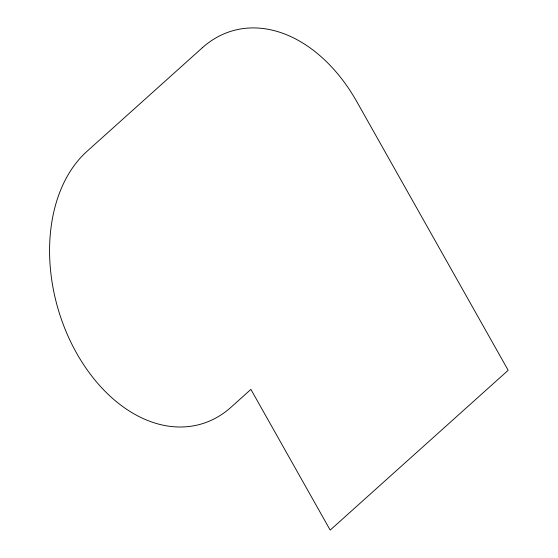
<?xml version="1.0" encoding="UTF-8"?>
<svg xmlns="http://www.w3.org/2000/svg" width="558" height="558" viewBox="0 0 558 558"><rect width="100%" height="100%" fill="white"/><g stroke="black" fill="none" stroke-linecap="round" stroke-linejoin="round"><path stroke-width="0.84" d="M202.345 47.758L86.985 151.337A150.799 105.253 73.8 0 0 76.655 353.235A150.799 105.253 73.8 0 0 231.131 407.159L250.905 389.4L330.183 530.1L508.178 370.289L356.82 101.682A150.799 105.253 73.8 0 0 202.345 47.758"/></g></svg>
